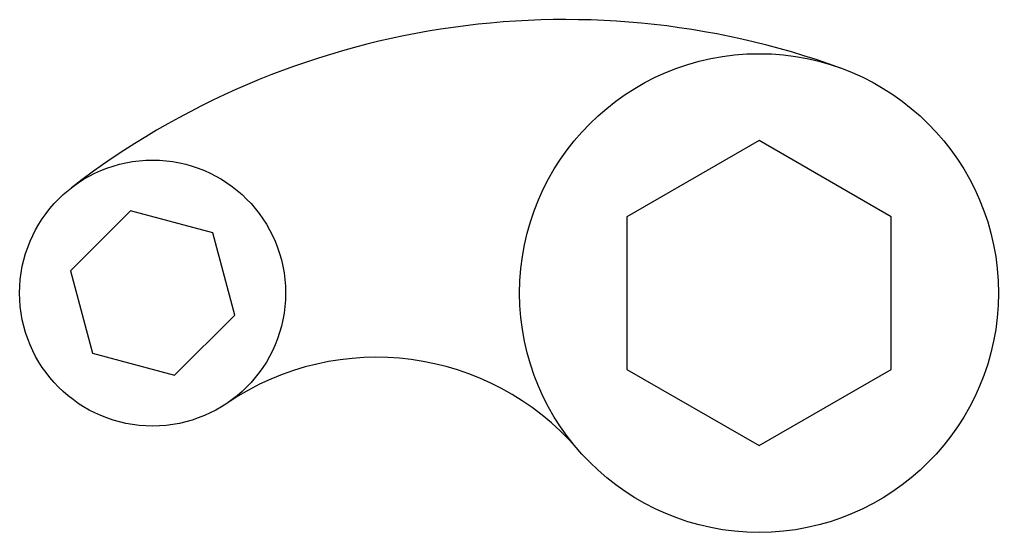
# Model space of a CAD drawing. Header units: metres. Extents: x 9 to 193, y 8 to 104.
import ezdxf

# ---------------------------------------------------------------- set-up
doc = ezdxf.new("R2010")
doc.units = ezdxf.units.M

msp = doc.modelspace()

# ---------------------------------------------------------------- linework, layer by layer
for points in [[(148.05, 23.93), (172.89, 38.27), (172.89, 66.96), (148.05, 81.3), (123.2, 66.96), (123.2, 38.27)], [(18.59, 56.76), (22.73, 41.3), (38.19, 37.16), (49.5, 48.47), (45.36, 63.93), (29.9, 68.07)]]:
    msp.add_lwpolyline(points, close=True)
for centre, radius in [((148.05, 52.61), 45), ((34.05, 52.61), 25)]:
    msp.add_circle(centre, radius)
for centre, radius, start, end in [((111.57, -47.98), 152, 70.0698, 127.6216), ((76.13, -9.46), 50, 40.8021, 124.1367)]:
    msp.add_arc(centre, radius, start, end)

doc.saveas('drawing.dxf')
